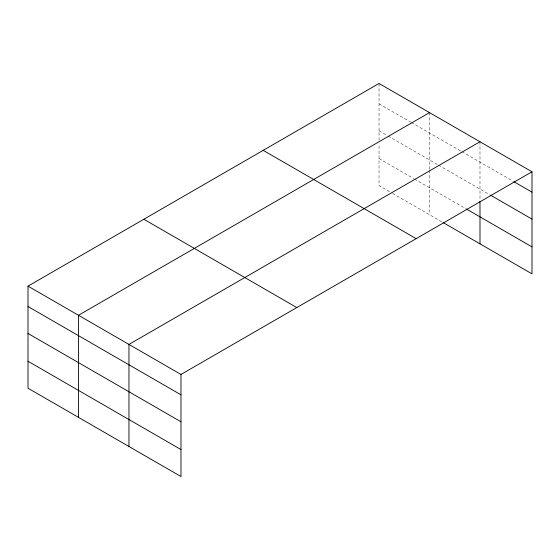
<?xml version="1.0" encoding="UTF-8"?>
<svg xmlns="http://www.w3.org/2000/svg" width="560" height="560" viewBox="0 0 560 560"><rect width="100%" height="100%" fill="white"/><g stroke="black" fill="none" stroke-linecap="round" stroke-linejoin="round"><path stroke-width="0.42" stroke-dasharray="2.8 2.1" d="M379.029 140.35L379.029 83.468M379.029 103.831L410.676 122.101M411.432 122.535L461.153 151.249M461.909 151.683L513.156 181.265M379.029 130.802L387.317 135.583M388.073 136.017L437.801 164.731M438.55 165.165L489.79 194.747M379.029 158.585L413.693 178.591M414.442 179.025L465.675 208.607M389.578 191.639L379.029 185.549L379.029 143.822M392.595 193.382L442.323 222.089M479.99 141.757L479.99 200.375M429.513 112.609L429.513 169.491M429.513 170.366L429.513 214.697"/><path stroke-width="0.84" d="M443.072 222.523L532 273.868L532 171.78L379.029 83.468L28 286.132L28 388.22L180.971 476.532L180.971 374.451L28 286.132M429.513 112.609L78.477 315.28L78.477 417.361M479.99 141.757L128.961 344.421L128.961 446.502M180.971 374.451L532 171.78M513.912 181.706L532 192.15M490.546 195.181L532 219.114M466.431 209.041L532 246.897M263.193 150.346L416.157 238.665M143.843 219.254L296.807 307.573M28 306.502L180.971 394.814M28 333.466L180.971 421.778M28 361.249L180.971 449.568M479.99 201.243L479.99 243.838"/></g></svg>
